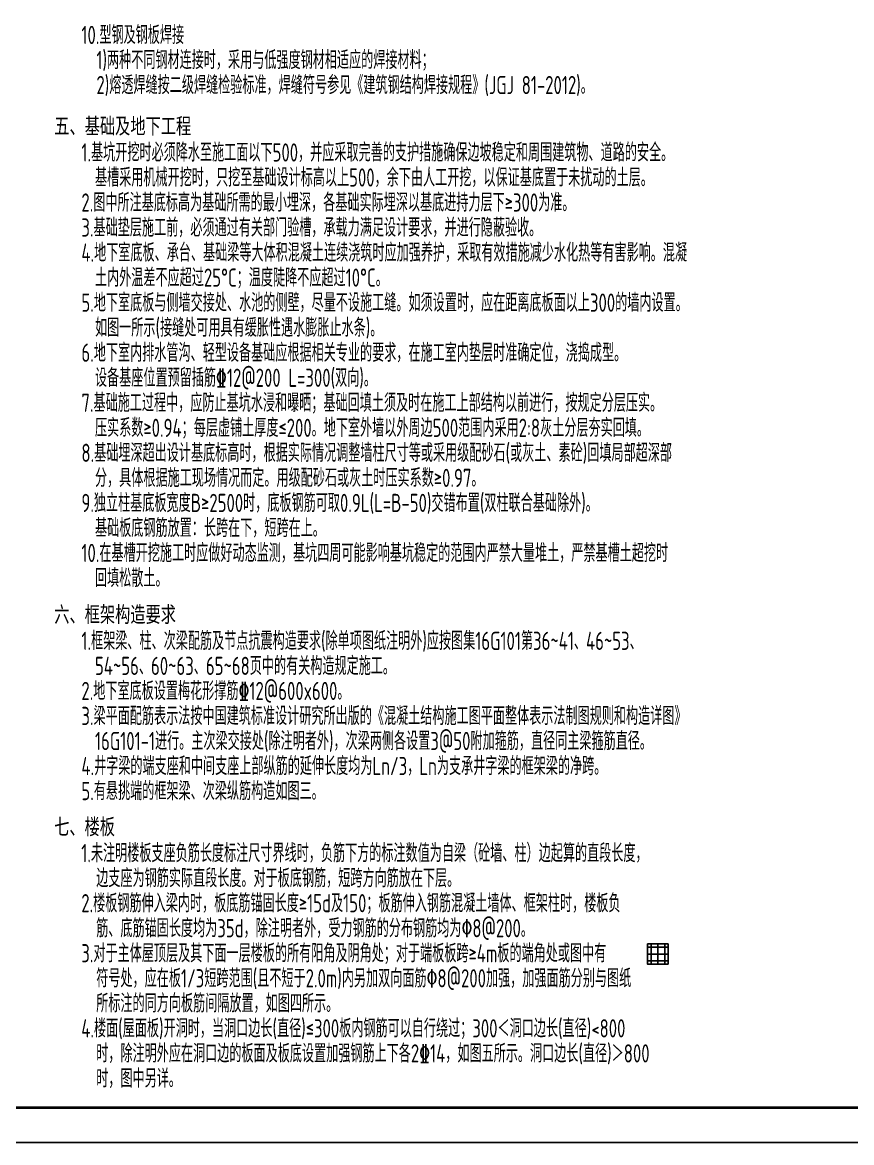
# Model space of a CAD drawing. Extents: x 1129386 to 1651949, y 463500 to 493200.
# Drawn here: x 1194890 to 1206738, y 463500 to 479497 of the extents above; entities that cross this region are included whole.
import ezdxf

# ---------------------------------------------------------------- set-up
doc = ezdxf.new("R2010")
doc.units = 0
doc.header["$LTSCALE"] = 1000
doc.header["$MEASUREMENT"] = 0
for name, color, linetype in [('1', 7, 'Continuous'), ('5', 2, 'Continuous'), ('8', 8, 'Continuous')]:
    doc.layers.add(name, color=color, linetype=linetype)
doc.styles.add('TKZ1', font='', dxfattribs={"width": 0.7})
doc.styles.add('TSSD_Rein', font='tssdeng.shx', dxfattribs={"width": 0.7, "bigfont": 'tssdchn.shx'})
doc.styles.get('TKZ1').set_extended_font_data('SimSun')

msp = doc.modelspace()

# ---------------------------------------------------------------- hatches: boundary and pattern name
at = {"layer": '1'}
h = msp.add_hatch(dxfattribs=at)
h.set_pattern_fill('ANSI37', color=256, scale=780, angle=45, style=0)
h.set_pattern_definition([(90, (1190612.61, 421147.68), (-97.5, 1e-14), []), (180, (1190612.61, 421147.68), (-1e-14, -97.5), [])])
h.paths.add_polyline_path([(1203820.4, 466337.7), (1204116, 466337.7), (1204116, 466049.8), (1203820.4, 466049.8)])

# ---------------------------------------------------------------- linework, layer by layer
at = {"layer": '1', "ltscale": 0.5}
msp.add_lwpolyline([(1180504.1, 463500.1), (1222554, 463500.1), (1222554, 493200), (1180504.1, 493200)], close=True, dxfattribs=at)
at = {"layer": '1'}
msp.add_lwpolyline([(1203820.4, 466337.7), (1204116, 466337.7), (1204116, 466049.8), (1203820.4, 466049.8)], close=True, dxfattribs=at)
at = {"layer": '8', "ltscale": 0.5, "const_width": 40}
msp.add_lwpolyline([(1181754.1, 464000.1), (1222054, 464000.1), (1222054, 492700), (1181754.1, 492700)], close=True, dxfattribs=at)

# ---------------------------------------------------------------- texts
at = {"layer": '1', "style": 'TSSD_Rein', "width": 0.7}
for s, p in [('10.型钢及钢板焊接', (1195733.4, 479187.8)), ('1)两种不同钢材连接时，采用与低强度钢材相适应的焊接材料；', (1195947.9, 478830.3)), ('2)熔透焊缝按二级焊缝检验标准，焊缝符号参见《建筑钢结构焊接规程》(JGJ 81-2012)。', (1195947.9, 478472.8)), ('1.基坑开挖时必须降水至施工面以下500，并应采取完善的支护措施确保边坡稳定和周围建筑物、道路的安全。', (1195733.4, 477510.3)), ('基槽采用机械开挖时，只挖至基础设计标高以上500，余下由人工开挖，以保证基底置于未扰动的土层。', (1195927.5, 477152.8)), ('2.图中所注基底标高为基础所需的最小埋深，各基础实际埋深以基底进持力层下≥300为准。', (1195733.4, 476795.3)), ('3.基础垫层施工前，必须通过有关部门验槽，承载力满足设计要求，并进行隐蔽验收。', (1195733.4, 476437.8)), ('4.地下室底板、承台、基础梁等大体积混凝土连续浇筑时应加强养护，采取有效措施减少水化热等有害影响。混凝', (1195733.4, 476080.3)), ('土内外温差不应超过25%%DC；温度陡降不应超过10%%DC。', (1195927.5, 475722.8)), ('5.地下室底板与侧墙交接处、水池的侧壁，尽量不设施工缝。如须设置时，应在距离底板面以上300的墙内设置。', (1195733.4, 475365.3)), ('如图一所示(接缝处可用具有缓胀性遇水膨胀止水条)。', (1195927.5, 475007.8)), ('6.地下室内排水管沟、轻型设备基础应根据相关专业的要求，在施工室内垫层时准确定位，浇捣成型。', (1195733.4, 474650.3)), ('设备基座位置预留插筋\x8412@200 L=300(双向)。', (1195927.5, 474292.8)), ('7.基础施工过程中，应防止基坑水浸和曝晒；基础回填土须及时在施工上部结构以前进行，按规定分层压实。', (1195733.4, 473935.3)), ('压实系数≥0.94；每层虚铺土厚度≤200。地下室外墙以外周边500范围内采用2:8灰土分层夯实回填。', (1195927.5, 473577.8)), ('8.基础埋深超出设计基底标高时，根据实际情况调整墙柱尺寸等或采用级配砂石(或灰土、素砼)回填局部超深部', (1195733.4, 473220.3)), ('分，具体根据施工现场情况而定。用级配砂石或灰土时压实系数≥0.97。', (1195927.5, 472862.8)), ('9.独立柱基底板宽度B≥2500时，底板钢筋可取0.9L(L=B-50)交错布置(双柱联合基础除外)。', (1195733.4, 472505.3)), ('基础板底钢筋放置：长跨在下，短跨在上。', (1195927.5, 472147.8)), ('10.在基槽开挖施工时应做好动态监测，基坑四周可能影响基坑稳定的范围内严禁大量堆土，严禁基槽土超挖时', (1195733.4, 471790.3)), ('回填松散土。', (1195927.5, 471432.8)), ('1.框架梁、柱、次梁配筋及节点抗震构造要求(除单项图纸注明外)应按图集16G101第36~41、46~53、', (1195733.4, 470535.3)), ('54~56、60~63、65~68页中的有关构造规定施工。', (1195927.5, 470177.8)), ('2.地下室底板设置梅花形撑筋\x8412@600x600。', (1195733.4, 469820.3)), ('3.梁平面配筋表示法按中国建筑标准设计研究所出版的《混凝土结构施工图平面整体表示法制图规则和构造详图》', (1195733.4, 469462.8)), ('16G101-1进行。主次梁交接处(除注明者外)，次梁两侧各设置3@50附加箍筋，直径同主梁箍筋直径。', (1195927.5, 469105.3)), ('4.井字梁的端支座和中间支座上部纵筋的延伸长度均为Ln/3，Ln为支承井字梁的框架梁的净跨。', (1195733.4, 468747.8)), ('5.有悬挑端的框架梁、次梁纵筋构造如图三。', (1195733.4, 468390.3)), ('1.未注明楼板支座负筋长度标注尺寸界线时，负筋下方的标注数值为自梁（砼墙、柱）边起算的直段长度，', (1195731.5, 467504.1)), ('边支座为钢筋实际直段长度。对于板底钢筋，短跨方向筋放在下层。', (1195945.3, 467146.6)), ('2.楼板钢筋伸入梁内时，板底筋锚固长度≥15d及150；板筋伸入钢筋混凝土墙体、框架柱时，楼板负', (1195731.5, 466789.1)), ('筋、底筋锚固长度均为35d，除注明者外，受力钢筋的分布钢筋均为\x828@200。', (1195945.3, 466431.6)), ('3.对于主体屋顶层及其下面一层楼板的所有阳角及阴角处；对于端板板跨≥4m板的端角处或图中有', (1195731.5, 466074.1)), ('符号处，应在板1/3短跨范围(且不短于2.0m)内另加双向面筋\x828@200加强，加强面筋分别与图纸', (1195945.3, 465716.6)), ('所标注的同方向板筋间隔放置，如图四所示。', (1195945.3, 465359.1)), ('4.楼面(屋面板)开洞时，当洞口边长(直径)≤300板内钢筋可以自行绕过；300＜洞口边长(直径)<800', (1195731.5, 465001.6)), ('时，除注明外应在洞口边的板面及板底设置加强钢筋上下各2\x8414，如图五所示。洞口边长(直径)＞800', (1195945.3, 464644.1)), ('时，图中另详。', (1195945.3, 464286.6))]:
    msp.add_text(s, height=260, dxfattribs=at).set_placement(p)
at = {"layer": '5', "style": 'TKZ1', "width": 0.7}
for s, p in [('五、基础及地下工程', (1195346.1, 477905.4)), ('六、框架构造要求', (1195346.1, 470930.4)), ('七、楼板', (1195344.2, 467899.2))]:
    msp.add_text(s, height=227.5, dxfattribs=at).set_placement(p)

doc.saveas('drawing.dxf')
